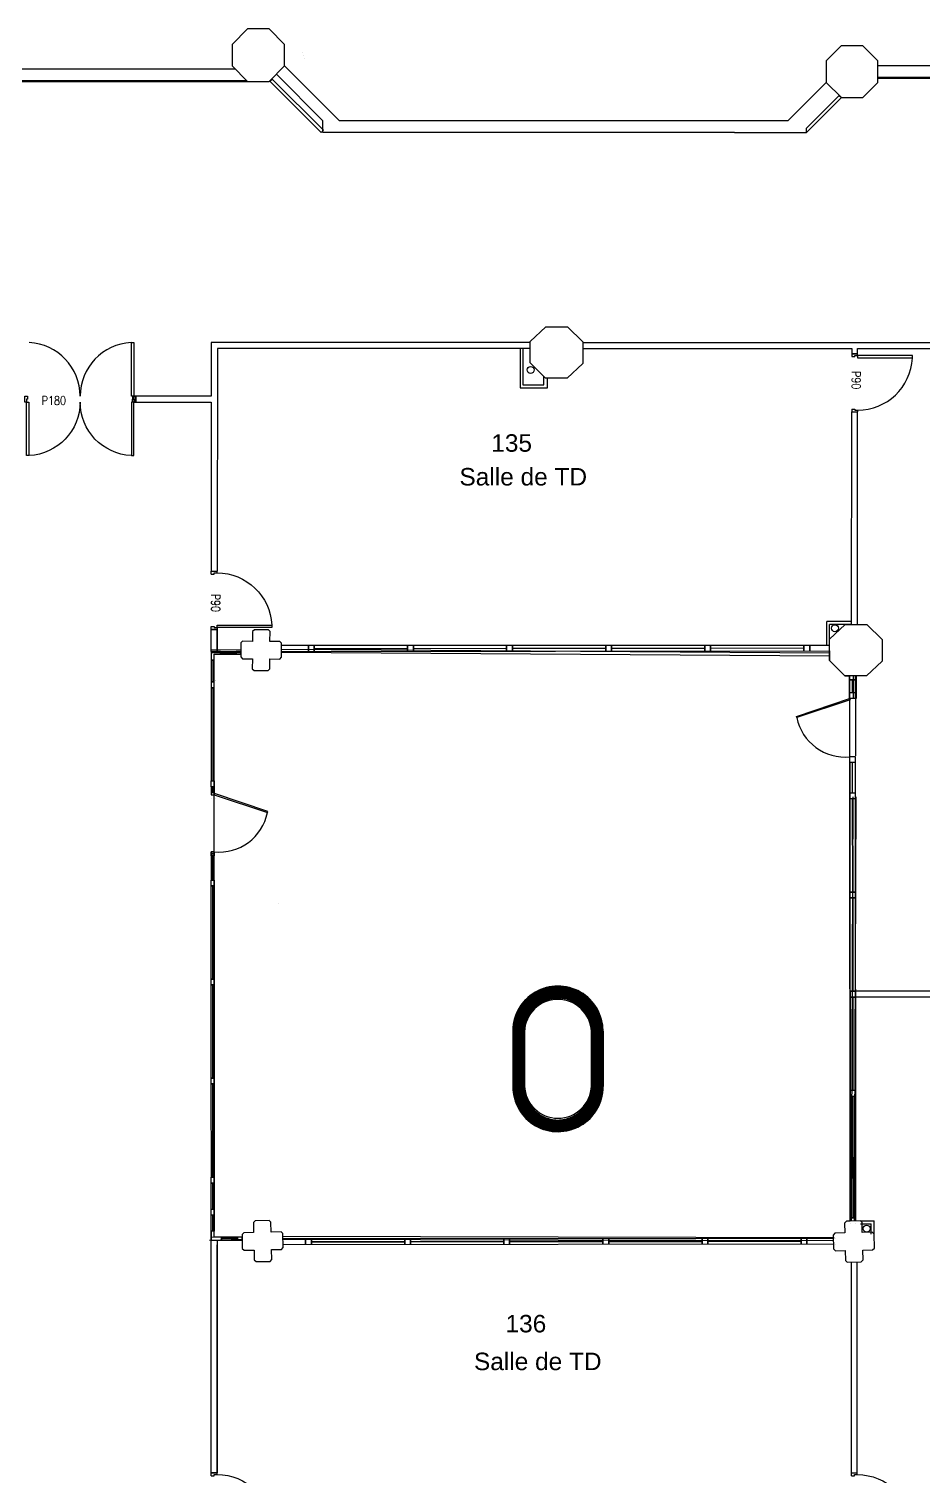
# Model space of a CAD drawing. Header units: centimetres. Extents: x -1707 to 3112, y 43 to 5669.
# Drawn here: x 136.64 to 151.98, y 79.16 to 103.99 of the extents above; entities that cross this region are included whole.
import ezdxf
from ezdxf.enums import TextEntityAlignment as Align

# ---------------------------------------------------------------- set-up
doc = ezdxf.new("R2010")
doc.units = ezdxf.units.CM
doc.header["$LTSCALE"] = 100
doc.header["$MEASUREMENT"] = 0
for name, color, linetype in [('0_Désignation', 7, 'Continuous'), ('0_Numéro de salle', 250, 'Continuous'), ('1-cloison', 9, 'Continuous'), ('1-porte', 250, 'Continuous')]:
    doc.layers.add(name, color=color, linetype=linetype)
doc.styles.add('ATT', font='ROMANS', dxfattribs={"width": 0.8, "height": 0.15})
doc.styles.get("Standard").update_dxf_attribs({"font": 'arial.ttf', "height": 0.2})

# ---------------------------------------------------------------- blocks, each defined once
blk = doc.blocks.new('P90c10g')
for p, q in [((3, 103.9), (3, 10)), ((7, 103.9), (3, 103.9)), ((7, 10), (7, 103.9)), ((0, 10), (0, 0)), ((3, 10), (0, 10)), ((0, 0), (5, 0)), ((3, 10), (7, 10)), ((3, 5), (3, 10)), ((5, 5), (3, 5)), ((5, 0), (5, 5)), ((95, 0), (95, 5)), ((95, 5), (97, 5)), ((95, 0), (100, 0)), ((97, 10), (100, 10)), ((97, 5), (97, 10)), ((100, 0), (100, 10))]:
    blk.add_line(p, q)
blk.add_arc((3, 10), 94, 0, 87.2706)
at = {"style": 'ATT', "width": 0.8, "flags": 8}
blk.add_attdef('REF1', text='', height=15, dxfattribs=at).set_placement((50, 0), align=Align.CENTER)
blk = doc.blocks.new('P180C10A')
at = {"layer": '1-porte'}
for p, q in [((3, 101.9), (3, 10)), ((7, 101.9), (3, 101.9)), ((7, 10), (7, 101.9)), ((183, 10), (183, 101.9)), ((183, 101.9), (187, 101.9)), ((187, 101.9), (187, 10)), ((0, 10), (0, 0)), ((3, 10), (0, 10)), ((0, 0), (5, 0)), ((3, 10), (7, 10)), ((3, 5), (3, 10)), ((5, 5), (3, 5)), ((5, 0), (5, 5)), ((187, 10), (183, 10)), ((185, 0), (185, 5)), ((185, 5), (187, 5)), ((190, 0), (185, 0)), ((187, 10), (190, 10)), ((187, 5), (187, 10)), ((190, 10), (190, 0))]:
    blk.add_line(p, q, dxfattribs=at)
for centre, start, end in [((3, 10), 0, 87.2706), ((187, 10), 92.7294, 180)]:
    blk.add_arc(centre, 92, start, end, dxfattribs=at)
at = {"layer": '1-porte', "style": 'ATT', "width": 0.8, "flags": 8}
for tag, p in [('REF1', (50, 0)), ('REF2', (140, 0))]:
    blk.add_attdef(tag, text='', height=15, dxfattribs=at).set_placement(p, align=Align.CENTER)

msp = doc.modelspace()

# ---------------------------------------------------------------- hatches: boundary and pattern name
at = {"layer": '1-cloison', "ltscale": 2}
h = msp.add_hatch(dxfattribs=at)
h.set_pattern_fill('ANSI31', scale=0.01, style=0)
h.set_pattern_definition([(45, (0, 0), (-0.0008838834765, 0.0008838834765), [])])
edge = h.paths.add_edge_path(flags=16)
edge.add_line((146.29, 85.842), (146.289, 86.783))
edge.add_arc((145.714, 86.782), 0.575, 0.045, 179.4618)
edge.add_line((145.139, 86.788), (145.14, 85.839))
edge.add_arc((145.715, 85.84), 0.575, 180.0541, 360.2209)
edge = h.paths.add_edge_path()
edge.add_line((146.49, 85.842), (146.489, 86.791))
edge.add_arc((145.714, 86.79), 0.775, 0.0541, 180.1778)
edge.add_line((144.939, 86.788), (144.94, 85.839))
edge.add_arc((145.715, 85.84), 0.775, 180.0541, 360.1778)

# ---------------------------------------------------------------- linework, layer by layer
at = {"layer": '1-cloison', "color": 7}
for p, q in [((140.39, 103.99), (140.125, 103.724)), ((140.76, 103.99), (140.39, 103.99)), ((141.025, 103.725), (140.76, 103.99)), ((140.125, 103.724), (140.126, 103.354)), ((141.026, 103.355), (141.025, 103.725)), ((150.575, 103.7), (150.315, 103.44)), ((150.943, 103.701), (150.575, 103.7)), ((151.204, 103.441), (150.943, 103.701)), ((140.126, 103.354), (140.391, 103.089)), ((140.761, 103.09), (141.026, 103.355)), ((150.315, 103.44), (150.316, 103.072)), ((151.204, 103.073), (151.204, 103.441)), ((151.204, 103.342), (151.204, 103.342)), ((140.391, 103.089), (140.761, 103.09)), ((150.316, 103.072), (150.576, 102.812)), ((150.944, 102.812), (151.204, 103.073)), ((150.576, 102.812), (150.944, 102.812)), ((145.243, 98.606), (139.767, 98.606)), ((139.767, 98.606), (139.767, 97.687)), ((139.872, 98.506), (139.868, 94.685)), ((145.242, 98.506), (139.872, 98.506)), ((145.065, 98.502), (145.065, 97.832)), ((145.115, 98.502), (145.115, 97.882)), ((150.855, 98.417), (150.855, 98.506)), ((145.115, 97.882), (145.472, 97.882)), ((145.472, 97.882), (145.473, 98.027)), ((145.535, 97.832), (145.536, 97.998)), ((145.065, 97.832), (145.535, 97.832)), ((139.767, 97.587), (139.768, 94.685)), ((150.751, 93.77), (150.755, 97.417)), ((150.855, 93.769), (150.855, 97.417)), ((139.868, 93.308), (139.868, 93.685)), ((150.326, 93.416), (150.325, 93.821)), ((150.751, 93.821), (150.325, 93.821)), ((150.375, 93.516), (150.375, 93.771)), ((150.751, 93.771), (150.375, 93.771)), ((139.757, 93.341), (140.274, 93.337)), ((139.78, 93.291), (140.274, 93.287)), ((140.974, 93.346), (150.374, 93.283)), ((140.974, 93.296), (150.373, 93.233)), ((150.786, 92.498), (150.787, 92.889)), ((150.836, 92.498), (150.837, 92.889)), ((150.752, 83.53), (150.779, 90.813)), ((150.802, 83.529), (150.829, 90.813)), ((140.923, 88.986), (140.923, 88.986)), ((140.923, 88.986), (140.923, 88.986)), ((140.923, 88.986), (140.923, 88.986)), ((140.923, 88.986), (140.923, 88.986)), ((140.923, 88.986), (140.923, 88.986)), ((140.923, 88.986), (140.923, 88.986)), ((140.923, 88.986), (140.923, 88.986)), ((140.923, 88.986), (140.923, 88.986)), ((150.822, 88.984), (150.822, 88.984)), ((150.822, 88.984), (150.822, 88.984)), ((150.822, 88.984), (150.822, 88.984)), ((150.822, 88.984), (150.822, 88.984)), ((150.822, 88.984), (150.822, 88.984)), ((150.822, 88.984), (150.822, 88.984)), ((150.822, 88.984), (150.822, 88.984)), ((150.822, 88.984), (150.822, 88.984)), ((155.831, 87.476), (150.823, 87.476)), ((155.831, 87.376), (150.823, 87.376)), ((144.939, 86.788), (144.94, 85.839)), ((145.139, 86.788), (145.14, 85.839)), ((146.289, 86.791), (146.29, 85.842)), ((146.489, 86.791), (146.49, 85.842)), ((139.736, 83.205), (140.296, 83.219)), ((139.757, 83.256), (140.295, 83.269)), ((139.768, 79.21), (139.768, 83.43)), ((150.439, 83.192), (140.996, 83.216)), ((150.439, 83.242), (140.997, 83.266)), ((139.868, 79.21), (139.868, 83.124)), ((139.867, 79.21), (139.768, 79.21))]:
    msp.add_line(p, q, dxfattribs=at)
at = {"layer": '1-cloison', "color": 7, "extrusion": (-0.001024, 0.999999, 0)}
msp.add_line((140.125, 103.589), (140.125, 103.589), dxfattribs=at)
at = {"layer": '1-cloison', "color": 7, "extrusion": (-0.00034475, -1, 0)}
for p, q in [((141.025, 103.59), (141.025, 103.59)), ((141.334, 103.59), (141.334, 103.59))]:
    msp.add_line(p, q, dxfattribs=at)
at = {"layer": '1-cloison', "color": 7, "extrusion": (0.000200748, 1, 0)}
msp.add_line((140.125, 103.539), (140.125, 103.539), dxfattribs=at)
at = {"layer": '1-cloison', "color": 7, "extrusion": (-0.001051, 0.999999, 0)}
msp.add_line((140.125, 103.489), (140.125, 103.489), dxfattribs=at)
at = {"layer": '1-cloison', "color": 7, "extrusion": (0.001548, -0.999999, 0)}
for p, q in [((141.025, 103.54), (141.025, 103.54)), ((141.355, 103.54), (141.355, 103.54))]:
    msp.add_line(p, q, dxfattribs=at)
at = {"layer": '1-cloison', "color": 7, "extrusion": (0.000514822, -1, 0)}
for p, q in [((141.025, 103.49), (141.025, 103.49)), ((141.375, 103.49), (141.375, 103.49))]:
    msp.add_line(p, q, dxfattribs=at)
at = {"layer": '1-cloison', "color": 7, "extrusion": (-0.7078, 0.706412, 0)}
msp.add_line((141.355, 103.54), (141.355, 103.54), dxfattribs=at)
at = {"layer": '1-cloison', "color": 7, "extrusion": (-0.707853, 0.70636, 0)}
msp.add_line((141.375, 103.49), (141.375, 103.49), dxfattribs=at)
at = {"layer": '1-cloison', "color": 7, "ltscale": 2}
for p, q in [((155.795, 103.357), (151.204, 103.357)), ((155.796, 103.157), (151.204, 103.157)), ((146.145, 98.606), (152.933, 98.606)), ((146.144, 98.506), (150.755, 98.506)), ((150.855, 98.506), (152.892, 98.506)), ((139.768, 93.308), (140.274, 93.308)), ((139.793, 93.158), (139.793, 92.784)), ((139.818, 93.258), (140.274, 93.258)), ((140.194, 93.283), (139.924, 93.283)), ((139.793, 92.684), (139.793, 91.084)), ((150.818, 92.498), (150.818, 91.518)), ((139.793, 90.885), (139.793, 90.984)), ((139.818, 90.981), (139.818, 90.881)), ((139.818, 90.661), (139.818, 90.821)), ((139.769, 89.384), (139.769, 89.868)), ((139.793, 89.384), (139.793, 89.798)), ((139.793, 87.681), (139.793, 89.284)), ((139.793, 85.984), (139.793, 87.584)), ((139.793, 84.284), (139.793, 85.884)), ((139.793, 83.733), (139.793, 84.184)), ((150.777, 83.61), (150.778, 83.88)), ((139.793, 83.357), (139.793, 83.633)), ((150.902, 83.533), (151.137, 83.533)), ((150.902, 83.483), (151.087, 83.483)), ((151.087, 83.309), (151.087, 83.483)), ((151.137, 83.309), (151.137, 83.533)), ((140.215, 83.231), (139.945, 83.231)), ((150.75, 79.203), (150.75, 82.829)), ((150.85, 79.21), (150.85, 82.832))]:
    msp.add_line(p, q, dxfattribs=at)
at = {"layer": '1-cloison', "color": 7, "linetype": 'Continuous'}
msp.add_line((148.745, 102.215), (149.981, 102.215), dxfattribs=at)
at = {"layer": '1-cloison', "color": 7, "extrusion": (-1, -0.000976317, 0)}
msp.add_line((148.163, 98.505), (148.163, 98.505), dxfattribs=at)
at = {"layer": '1-cloison', "color": 7, "extrusion": (-0.000932607, 1, 0)}
for p, q in [((150.375, 93.416), (140.975, 93.407)), ((140.975, 93.407), (150.375, 93.416))]:
    msp.add_line(p, q, dxfattribs=at)
at = {"layer": '1-cloison', "color": 7, "extrusion": (-0.999999, -0.001454, 0)}
for p, q in [((141.434, 93.408), (141.434, 93.306)), ((141.434, 93.306), (141.434, 93.408)), ((141.534, 93.408), (141.534, 93.306)), ((141.534, 93.306), (141.534, 93.408)), ((144.833, 93.411), (144.834, 93.309)), ((144.834, 93.309), (144.833, 93.411)), ((144.833, 93.411), (144.833, 93.411)), ((144.933, 93.411), (144.934, 93.309)), ((144.934, 93.309), (144.933, 93.411)), ((144.933, 93.411), (144.933, 93.411)), ((146.633, 93.413), (146.634, 93.311)), ((146.634, 93.311), (146.633, 93.413)), ((146.633, 93.413), (146.633, 93.413)), ((148.234, 93.414), (148.234, 93.312)), ((148.234, 93.312), (148.234, 93.414)), ((148.234, 93.414), (148.234, 93.414)), ((150.033, 93.416), (150.034, 93.314)), ((150.034, 93.314), (150.033, 93.416)), ((150.033, 93.416), (150.033, 93.416)), ((141.434, 93.306), (141.434, 93.306)), ((141.534, 93.306), (141.534, 93.306)), ((144.834, 93.309), (144.834, 93.309)), ((144.934, 93.309), (144.934, 93.309)), ((146.634, 93.311), (146.634, 93.311)), ((148.234, 93.312), (148.234, 93.312)), ((150.034, 93.314), (150.034, 93.314))]:
    msp.add_line(p, q, dxfattribs=at)
at = {"layer": '1-cloison', "color": 7, "extrusion": (-1, -0.000519014, 0)}
for p, q in [((143.134, 93.409), (143.134, 93.307)), ((143.134, 93.307), (143.134, 93.409)), ((143.134, 93.409), (143.134, 93.409)), ((143.234, 93.409), (143.234, 93.307)), ((143.234, 93.307), (143.234, 93.409)), ((143.234, 93.409), (143.234, 93.409)), ((146.534, 93.412), (146.534, 93.311)), ((146.534, 93.311), (146.534, 93.412)), ((146.534, 93.412), (146.534, 93.412)), ((148.334, 93.414), (148.334, 93.313)), ((148.334, 93.313), (148.334, 93.414)), ((148.334, 93.414), (148.334, 93.414)), ((149.934, 93.415), (149.934, 93.314)), ((149.934, 93.314), (149.934, 93.415)), ((149.934, 93.415), (149.934, 93.415)), ((143.134, 93.307), (143.134, 93.307)), ((143.234, 93.307), (143.234, 93.307)), ((146.534, 93.311), (146.534, 93.311)), ((148.334, 93.313), (148.334, 93.313)), ((149.934, 93.314), (149.934, 93.314))]:
    msp.add_line(p, q, dxfattribs=at)
at = {"layer": '1-cloison', "color": 7, "extrusion": (-0.000984642, 1, 0)}
msp.add_line((140.974, 93.307), (150.374, 93.316), dxfattribs=at)
at = {"layer": '1-cloison', "color": 7, "extrusion": (-0.00113, 0.999999, 0)}
for p, q in [((141.534, 93.358), (143.134, 93.36)), ((141.534, 93.357), (141.534, 93.357)), ((143.134, 93.359), (143.134, 93.359)), ((146.634, 93.363), (148.234, 93.365)), ((146.634, 93.362), (146.634, 93.362)), ((148.233, 93.364), (148.233, 93.364)), ((144.786, 83.179), (143.186, 83.177)), ((143.186, 83.177), (144.786, 83.179)), ((143.186, 83.177), (143.186, 83.177)), ((144.786, 83.179), (144.786, 83.179)), ((148.186, 83.182), (146.586, 83.18)), ((146.586, 83.18), (148.186, 83.182)), ((146.586, 83.18), (146.586, 83.18)), ((148.186, 83.182), (148.186, 83.182))]:
    msp.add_line(p, q, dxfattribs=at)
at = {"layer": '1-cloison', "color": 7, "extrusion": (-0.00083114, 1, 0)}
for p, q in [((143.234, 93.36), (144.834, 93.361)), ((143.234, 93.359), (143.234, 93.359)), ((144.834, 93.361), (144.834, 93.361)), ((144.934, 93.362), (146.534, 93.363)), ((144.934, 93.361), (144.934, 93.361)), ((146.534, 93.362), (146.534, 93.362)), ((148.334, 93.365), (149.934, 93.366)), ((148.334, 93.364), (148.334, 93.364)), ((149.934, 93.366), (149.934, 93.366)), ((143.086, 83.177), (141.486, 83.176)), ((141.486, 83.176), (143.086, 83.177)), ((141.486, 83.176), (141.486, 83.176)), ((143.086, 83.177), (143.086, 83.177)), ((149.886, 83.184), (148.286, 83.182)), ((148.286, 83.182), (149.886, 83.184)), ((148.286, 83.182), (148.286, 83.182)), ((149.886, 83.184), (149.886, 83.184))]:
    msp.add_line(p, q, dxfattribs=at)
at = {"layer": '1-cloison', "color": 7, "extrusion": (1, 0.000956525, 0)}
for p, q in [((150.718, 92.889), (150.718, 92.498)), ((150.718, 92.498), (150.718, 92.889)), ((150.727, 83.529), (150.719, 91.499)), ((150.719, 91.399), (150.727, 83.529)), ((150.727, 83.484), (150.727, 83.484))]:
    msp.add_line(p, q, dxfattribs=at)
at = {"layer": '1-cloison', "color": 7, "extrusion": (1, 0.000650967, 0)}
for p, q in [((150.718, 92.818), (150.718, 92.889)), ((150.718, 92.889), (150.718, 92.818)), ((150.718, 92.818), (150.718, 92.818))]:
    msp.add_line(p, q, dxfattribs=at)
at = {"layer": '1-cloison', "color": 7, "extrusion": (-1, -0.000968082, 0)}
for p, q in [((150.818, 92.498), (150.818, 92.889)), ((150.827, 83.531), (150.819, 91.499)), ((150.827, 83.484), (150.827, 83.484))]:
    msp.add_line(p, q, dxfattribs=at)
at = {"layer": '1-cloison', "color": 7, "extrusion": (-0.001836, 0.999998, 0)}
msp.add_line((139.835, 92.807), (139.835, 92.807), dxfattribs=at)
at = {"layer": '1-cloison', "color": 7, "extrusion": (0.000531851, -1, 0)}
for p, q in [((139.835, 92.805), (139.835, 92.805)), ((150.718, 92.817), (150.818, 92.817)), ((150.718, 92.817), (150.718, 92.817)), ((150.818, 92.817), (150.818, 92.817)), ((150.722, 89.176), (150.822, 89.176)), ((150.822, 89.176), (150.722, 89.176)), ((150.722, 89.176), (150.722, 89.176)), ((150.822, 89.176), (150.822, 89.176)), ((150.727, 83.584), (150.827, 83.585)), ((150.827, 83.585), (150.727, 83.584)), ((150.727, 83.584), (150.727, 83.584)), ((150.727, 83.484), (150.727, 83.484)), ((150.727, 83.484), (150.727, 83.484)), ((150.827, 83.585), (150.827, 83.585)), ((150.827, 83.484), (150.827, 83.484)), ((150.827, 83.484), (150.827, 83.484))]:
    msp.add_line(p, q, dxfattribs=at)
at = {"layer": '1-cloison', "color": 7, "extrusion": (-0.005325, 0.999986, 0)}
for p, q in [((150.818, 92.819), (150.718, 92.818)), ((150.718, 92.818), (150.818, 92.819)), ((150.718, 92.818), (150.718, 92.818)), ((150.818, 92.819), (150.818, 92.819))]:
    msp.add_line(p, q, dxfattribs=at)
at = {"layer": '1-cloison', "color": 7, "extrusion": (-1, -0.000988742, 0)}
for p, q in [((150.768, 92.817), (150.768, 92.817)), ((150.768, 92.598), (150.768, 92.817)), ((150.77, 90.876), (150.769, 91.399)), ((150.77, 90.876), (150.77, 90.876))]:
    msp.add_line(p, q, dxfattribs=at)
at = {"layer": '1-cloison', "color": 7, "extrusion": (-0.000531851, 1, 0)}
for p, q in [((150.818, 92.598), (150.718, 92.598)), ((150.818, 92.498), (150.718, 92.498)), ((150.819, 91.499), (150.719, 91.499)), ((150.82, 91.399), (150.719, 91.399)), ((150.82, 90.876), (150.72, 90.876)), ((150.72, 90.876), (150.72, 90.876)), ((150.82, 90.776), (150.72, 90.776)), ((150.72, 90.776), (150.72, 90.776)), ((150.82, 90.876), (150.82, 90.876)), ((150.82, 90.776), (150.82, 90.776)), ((150.822, 89.176), (150.722, 89.176)), ((150.722, 89.176), (150.722, 89.176)), ((150.722, 89.176), (150.822, 89.176)), ((150.822, 89.176), (150.822, 89.176)), ((150.822, 89.076), (150.722, 89.076)), ((150.722, 89.076), (150.722, 89.076)), ((150.722, 89.076), (150.822, 89.076)), ((150.822, 89.076), (150.822, 89.076)), ((150.823, 87.476), (150.723, 87.476)), ((150.723, 87.476), (150.723, 87.476)), ((150.723, 87.476), (150.823, 87.476)), ((150.823, 87.476), (150.823, 87.476)), ((150.823, 87.376), (150.723, 87.376)), ((150.723, 87.376), (150.723, 87.376)), ((150.723, 87.376), (150.823, 87.376)), ((150.823, 87.376), (150.823, 87.376)), ((150.725, 85.776), (150.825, 85.776)), ((150.725, 85.676), (150.825, 85.676))]:
    msp.add_line(p, q, dxfattribs=at)
at = {"layer": '1-cloison', "color": 7, "extrusion": (0.004324, 0.999991, 0)}
msp.add_line((139.777, 90.777), (139.777, 90.777), dxfattribs=at)
at = {"layer": '1-cloison', "color": 7, "extrusion": (0.999999, -0.001285, 0)}
msp.add_line((139.834, 90.777), (139.834, 90.777), dxfattribs=at)
at = {"layer": '1-cloison', "color": 7, "extrusion": (-1, -0.000980798, 0)}
for p, q in [((150.77, 90.776), (150.772, 89.176)), ((150.772, 89.176), (150.77, 90.776)), ((150.77, 90.776), (150.77, 90.776)), ((150.772, 89.176), (150.772, 89.176)), ((150.772, 89.076), (150.773, 87.476)), ((150.773, 87.476), (150.772, 89.076)), ((150.772, 89.076), (150.772, 89.076)), ((150.773, 87.476), (150.773, 87.476))]:
    msp.add_line(p, q, dxfattribs=at)
at = {"layer": '1-cloison', "color": 7, "extrusion": (0.999996, 0.002849, 0)}
for p, q in [((150.722, 89.176), (150.721, 89.206)), ((150.721, 89.206), (150.721, 89.206)), ((150.721, 89.206), (150.722, 89.176)), ((150.722, 89.176), (150.722, 89.176))]:
    msp.add_line(p, q, dxfattribs=at)
at = {"layer": '1-cloison', "color": 7, "extrusion": (-1, -0.000943383, 0)}
for p, q in [((150.773, 87.376), (150.775, 85.776)), ((150.775, 85.776), (150.773, 87.376)), ((150.773, 87.376), (150.773, 87.376))]:
    msp.add_line(p, q, dxfattribs=at)
at = {"layer": '1-cloison', "color": 7, "extrusion": (-1, -0.000970378, 0)}
for p, q in [((150.775, 85.676), (150.777, 83.584)), ((150.777, 83.584), (150.775, 85.676)), ((150.777, 83.584), (150.777, 83.584))]:
    msp.add_line(p, q, dxfattribs=at)
at = {"layer": '1-cloison', "color": 7, "extrusion": (0.999999, -0.001274, 0)}
msp.add_line((139.825, 83.586), (139.825, 83.586), dxfattribs=at)
at = {"layer": '1-cloison', "color": 7, "extrusion": (-0.000976933, 1, 0)}
for p, q in [((150.439, 83.234), (140.997, 83.225)), ((150.477, 83.234), (150.477, 83.234)), ((150.441, 83.134), (140.999, 83.125)), ((150.477, 83.134), (150.477, 83.134))]:
    msp.add_line(p, q, dxfattribs=at)
at = {"layer": '1-cloison', "color": 7, "extrusion": (0.999999, 0.001454, 0)}
for p, q in [((141.386, 83.125), (141.386, 83.227)), ((141.386, 83.227), (141.386, 83.227)), ((141.386, 83.227), (141.386, 83.125)), ((141.486, 83.125), (141.486, 83.228)), ((141.486, 83.228), (141.486, 83.228)), ((141.486, 83.228), (141.486, 83.125)), ((144.786, 83.129), (144.786, 83.231)), ((144.786, 83.231), (144.786, 83.231)), ((144.786, 83.231), (144.786, 83.129)), ((144.886, 83.129), (144.886, 83.231)), ((144.886, 83.231), (144.886, 83.231)), ((144.886, 83.231), (144.886, 83.129)), ((146.586, 83.131), (146.586, 83.233)), ((146.586, 83.233), (146.586, 83.233)), ((146.586, 83.233), (146.586, 83.131)), ((148.186, 83.132), (148.186, 83.234)), ((148.186, 83.234), (148.186, 83.234)), ((148.186, 83.234), (148.186, 83.132)), ((141.386, 83.125), (141.386, 83.125)), ((141.486, 83.125), (141.486, 83.125)), ((144.786, 83.129), (144.786, 83.129)), ((144.886, 83.129), (144.886, 83.129)), ((146.586, 83.131), (146.586, 83.131)), ((148.186, 83.132), (148.186, 83.132))]:
    msp.add_line(p, q, dxfattribs=at)
at = {"layer": '1-cloison', "color": 7, "extrusion": (1, 0.000519014, 0)}
for p, q in [((143.086, 83.127), (143.086, 83.229)), ((143.086, 83.229), (143.086, 83.229)), ((143.086, 83.229), (143.086, 83.127)), ((143.186, 83.127), (143.186, 83.229)), ((143.186, 83.229), (143.186, 83.229)), ((143.186, 83.229), (143.186, 83.127)), ((146.486, 83.131), (146.486, 83.232)), ((146.486, 83.232), (146.486, 83.232)), ((146.486, 83.232), (146.486, 83.131)), ((148.286, 83.132), (148.286, 83.234)), ((148.286, 83.234), (148.286, 83.234)), ((148.286, 83.234), (148.286, 83.132)), ((143.086, 83.127), (143.086, 83.127)), ((143.186, 83.127), (143.186, 83.127)), ((146.486, 83.131), (146.486, 83.131)), ((148.286, 83.132), (148.286, 83.132))]:
    msp.add_line(p, q, dxfattribs=at)
at = {"layer": '1-cloison', "color": 7, "extrusion": (1, 0.000866911, 0)}
for p, q in [((149.886, 83.134), (149.886, 83.236)), ((149.886, 83.236), (149.886, 83.236)), ((149.886, 83.236), (149.886, 83.134)), ((149.986, 83.134), (149.986, 83.236)), ((149.986, 83.236), (149.986, 83.236)), ((149.986, 83.236), (149.986, 83.134)), ((149.886, 83.134), (149.886, 83.134)), ((149.986, 83.134), (149.986, 83.134))]:
    msp.add_line(p, q, dxfattribs=at)
at = {"layer": '1-cloison', "color": 7, "extrusion": (-0.000823702, 1, 0)}
for p, q in [((146.486, 83.18), (144.886, 83.179)), ((144.886, 83.179), (146.486, 83.18)), ((144.886, 83.179), (144.886, 83.179)), ((146.486, 83.18), (146.486, 83.18))]:
    msp.add_line(p, q, dxfattribs=at)
at = {"layer": '1-cloison', "color": 7}
for points in [[(141.965, 102.415), (141.026, 103.355)], [(140.385, 103.08), (130.578, 103.08)], [(139.285, 103.1), (130.598, 103.1), (130.598, 103.1)], [(140.38, 103.1), (130.598, 103.1), (130.598, 103.1)], [(140.18, 103.3), (130.798, 103.3)], [(148.745, 102.215), (141.682, 102.215), (141.682, 102.415), (140.884, 103.213)], [(149.659, 102.415), (150.316, 103.072)], [(155.796, 103.137), (151.204, 103.137)], [(149.659, 102.415), (141.965, 102.415)], [(149.659, 102.415), (141.965, 102.415)], [(139.767, 97.687), (139.767, 97.687), (138.471, 97.687), (138.471, 97.587), (139.767, 97.587)], [(139.767, 97.687), (139.767, 97.687), (138.471, 97.687), (138.471, 97.587), (139.767, 97.587)]]:
    msp.add_lwpolyline(points, dxfattribs=at)
for points in [[(141.69, 102.251), (141.655, 102.215), (140.774, 103.094), (140.81, 103.129)], [(150.541, 102.847), (150.576, 102.812), (149.981, 102.215), (149.981, 102.286)]]:
    msp.add_lwpolyline(points, close=True, dxfattribs=at)
at = {"layer": '1-cloison', "color": 7, "flags": 128}
for points in [[(145.237, 98.258), (145.24, 98.625), (145.508, 98.879), (145.878, 98.877), (146.142, 98.618), (146.139, 98.251), (145.871, 97.996), (145.502, 97.999)], [(140.507, 93.68), (140.477, 93.65), (140.475, 93.48), (140.305, 93.482), (140.275, 93.452), (140.273, 93.212), (140.303, 93.182), (140.473, 93.18), (140.471, 93.01), (140.501, 92.98), (140.741, 92.978), (140.771, 93.008), (140.773, 93.178), (140.943, 93.176), (140.973, 93.206), (140.975, 93.446), (140.945, 93.476), (140.775, 93.478), (140.777, 93.648), (140.747, 93.678)], [(150.373, 93.149), (150.375, 93.516), (150.644, 93.771), (151.013, 93.768), (151.277, 93.509), (151.274, 93.142), (151.006, 92.887), (150.637, 92.89)], [(140.519, 83.534), (140.49, 83.504), (140.494, 83.334), (140.324, 83.33), (140.295, 83.299), (140.3, 83.059), (140.331, 83.03), (140.501, 83.034), (140.505, 82.864), (140.536, 82.835), (140.776, 82.84), (140.805, 82.871), (140.801, 83.041), (140.971, 83.045), (141, 83.076), (140.994, 83.316), (140.964, 83.345), (140.794, 83.341), (140.79, 83.511), (140.759, 83.54)], [(150.662, 83.527), (150.632, 83.497), (150.636, 83.327), (150.466, 83.323), (150.437, 83.292), (150.443, 83.052), (150.474, 83.023), (150.644, 83.027), (150.648, 82.857), (150.678, 82.828), (150.918, 82.833), (150.948, 82.864), (150.943, 83.034), (151.113, 83.038), (151.143, 83.069), (151.137, 83.309), (151.106, 83.338), (150.936, 83.334), (150.932, 83.504), (150.902, 83.533)]]:
    msp.add_lwpolyline(points, close=True, dxfattribs=at)
at = {"layer": '1-cloison', "color": 7, "ltscale": 2}
for points in [[(150.755, 98.506), (150.755, 98.417)], [(150.755, 98.417), (150.855, 98.417)], [(150.755, 97.417), (150.855, 97.417)], [(139.768, 94.685), (139.868, 94.685)], [(139.768, 93.685), (139.868, 93.685)], [(139.924, 93.258), (139.924, 93.308), (139.768, 93.308), (139.768, 93.158), (139.818, 93.158), (139.818, 93.258), (139.924, 93.258)], [(139.768, 93.158), (139.768, 92.784), (139.818, 92.784), (139.818, 93.158), (139.768, 93.158)], [(139.818, 93.258), (140.273, 93.258), (140.273, 93.212), (140.303, 93.182), (140.473, 93.18), (140.471, 93.01), (140.501, 92.98), (140.741, 92.978), (140.771, 93.008), (140.773, 93.178), (140.943, 93.176), (140.973, 93.206), (140.974, 93.307), (150.374, 93.316), (150.373, 93.149), (150.637, 92.89), (150.718, 92.889), (150.727, 83.529), (150.662, 83.527), (150.632, 83.497), (150.636, 83.327), (150.466, 83.323), (150.437, 83.292), (150.439, 83.234), (140.997, 83.225), (140.994, 83.316), (140.964, 83.345), (140.794, 83.341), (140.79, 83.511), (140.759, 83.54), (140.519, 83.534), (140.49, 83.504), (140.494, 83.334), (140.324, 83.33), (140.295, 83.299), (140.295, 83.256), (139.818, 83.257), (139.818, 93.258)], [(139.924, 93.308), (140.194, 93.308), (140.193, 93.258), (139.924, 93.258), (139.924, 93.308)], [(140.274, 93.258), (140.274, 93.308), (140.194, 93.308), (140.193, 93.258), (140.274, 93.258)], [(139.768, 92.784), (139.768, 92.684), (139.818, 92.684), (139.818, 92.784), (139.768, 92.784)], [(139.768, 92.684), (139.768, 91.084), (139.818, 91.084), (139.818, 92.684), (139.768, 92.684)], [(139.768, 90.984), (139.768, 91.084), (139.818, 91.084), (139.818, 90.984), (139.768, 90.984)], [(139.768, 90.984), (139.768, 91.084), (139.818, 91.084), (139.818, 90.984), (139.768, 90.984)], [(139.768, 89.384), (139.818, 89.384), (139.818, 90.984), (139.768, 90.984), (139.768, 90.848)], [(139.768, 90.984), (139.768, 90.885), (139.818, 90.885), (139.818, 90.984), (139.768, 90.984)], [(139.818, 90.848), (139.818, 90.885), (139.768, 90.885), (139.768, 90.848), (139.818, 90.848)], [(139.768, 89.833), (139.768, 89.868), (139.818, 89.868), (139.818, 89.833), (139.768, 89.833)], [(139.818, 89.833), (139.818, 89.868), (139.768, 89.868), (139.768, 89.833), (139.818, 89.833)], [(139.768, 89.798), (139.768, 89.833), (139.818, 89.833), (139.818, 89.798), (139.768, 89.798)], [(139.768, 89.284), (139.768, 89.384), (139.818, 89.384), (139.818, 89.284), (139.768, 89.284)], [(139.768, 87.681), (139.768, 89.284), (139.818, 89.284), (139.818, 87.681), (139.768, 87.681)], [(139.768, 87.584), (139.768, 87.684), (139.818, 87.684), (139.818, 87.584), (139.768, 87.584)], [(139.768, 85.984), (139.768, 87.584), (139.818, 87.584), (139.818, 85.984), (139.768, 85.984)], [(139.768, 85.884), (139.768, 85.984), (139.818, 85.984), (139.818, 85.884), (139.768, 85.884)], [(139.769, 84.284), (139.768, 85.884), (139.818, 85.884), (139.818, 84.284), (139.769, 84.284)], [(139.768, 84.184), (139.768, 84.284), (139.818, 84.284), (139.818, 84.184), (139.768, 84.184)], [(139.768, 83.357), (139.768, 84.184), (139.818, 84.184), (139.818, 83.357), (139.768, 83.357)], [(139.768, 83.633), (139.768, 83.733), (139.818, 83.733), (139.818, 83.633), (139.768, 83.633)], [(139.768, 83.633), (139.768, 83.733), (139.818, 83.733), (139.818, 83.633), (139.768, 83.633)], [(139.945, 83.206), (139.945, 83.256), (139.818, 83.257), (139.818, 83.357), (139.768, 83.357), (139.768, 83.206), (139.945, 83.206), (139.945, 83.256)], [(140.215, 83.206), (140.215, 83.256), (139.945, 83.256), (139.945, 83.206), (140.215, 83.206)], [(140.295, 83.206), (140.295, 83.256), (140.215, 83.256), (140.215, 83.206), (140.295, 83.206)]]:
    msp.add_lwpolyline(points, dxfattribs=at)
for points in [[(139.768, 93.685), (139.868, 93.685), (139.868, 93.308), (139.768, 93.308)], [(149.805, 92.191), (150.718, 92.498), (150.725, 92.479), (149.811, 92.172)], [(140.738, 90.56), (139.825, 90.867), (139.818, 90.848), (140.732, 90.541)], [(139.868, 79.21), (139.768, 79.21), (139.768, 83.206), (139.868, 83.206)]]:
    msp.add_lwpolyline(points, close=True, dxfattribs=at)
for points in [[(146.49, 85.842), (146.489, 86.791, 1.00108), (144.939, 86.788), (144.94, 85.839, 1.00108), (146.49, 85.842, -0.018938)], [(146.29, 85.842), (146.289, 86.783, 0.994923), (145.139, 86.788), (145.14, 85.839, 1.001457), (146.29, 85.842, -1.716706)]]:
    msp.add_lwpolyline(points, format="xyb", dxfattribs=at)
at = {"layer": '1-cloison', "color": 7, "linetype": 'Continuous'}
for centre in [(145.245, 98.138), (150.466, 93.706), (151.009, 83.402)]:
    msp.add_circle(centre, 0.06, dxfattribs=at)
at = {"layer": '1-cloison', "color": 7, "ltscale": 2}
for centre, start, end in [((150.638, 92.338), 191.3516, 275.9077), ((139.905, 90.707), 264.0923, 348.6484)]:
    msp.add_arc(centre, 0.843, start, end, dxfattribs=at)
at = {"layer": '1-cloison', "color": 7}
for centre, radius, start, end in [((145.714, 86.76), 0.775, 2.2628, 177.9691), ((145.714, 86.76), 0.575, 2.2628, 177.9691), ((145.715, 85.871), 0.775, 182.1391, 357.8454), ((145.715, 85.871), 0.575, 182.1391, 357.8454)]:
    msp.add_arc(centre, radius, start, end, dxfattribs=at)
at = {"layer": '1-porte', "color": 7}
for p, q in [((138.398, 97.687), (138.398, 98.606)), ((138.398, 98.606), (138.438, 98.606)), ((138.438, 98.606), (138.438, 97.687)), ((138.438, 97.687), (138.398, 97.687)), ((138.418, 97.587), (138.418, 97.637)), ((138.418, 97.637), (138.438, 97.637)), ((138.438, 97.687), (138.468, 97.687)), ((138.438, 97.637), (138.438, 97.687)), ((138.468, 97.687), (138.468, 97.587)), ((138.468, 97.587), (138.418, 97.587))]:
    msp.add_line(p, q, dxfattribs=at)
for centre, start, end in [((136.598, 97.687), 0, 87.2706), ((138.438, 97.687), 92.7294, 180)]:
    msp.add_arc(centre, 0.92, start, end, dxfattribs=at)

# ---------------------------------------------------------------- block references
at = {"layer": '1-cloison', "color": 7}
ref = msp.add_blockref('P90c10g', (150.755, 98.417), dxfattribs=dict(at, xscale=0.01, yscale=0.01, zscale=0.01, rotation=270.0008973589161))
ref.add_attrib('REF1', 'P90', dxfattribs={"layer": '0', "height": 0.15, "rotation": 270.0009, "style": 'ATT', "width": 0.8, "flags": 8}).set_placement((150.755, 97.963), align=Align.CENTER)
ref = msp.add_blockref('P180C10A', (136.568, 97.687), dxfattribs=dict(at, xscale=-0.01, yscale=0.01, zscale=0.01, rotation=180))
ref.add_attrib('REF1', 'P180', dxfattribs={"layer": '1-porte', "height": 0.15, "style": 'ATT', "width": 0.8, "flags": 8}).set_placement((137.068, 97.537), align=Align.CENTER)
ref = msp.add_blockref('P90c10g', (139.768, 93.685), dxfattribs=dict(at, xscale=-0.01, yscale=0.01, zscale=0.01, rotation=269.9991026410839))
ref.add_attrib('REF1', 'P90', dxfattribs={"layer": '0', "height": 0.15, "rotation": 269.9991, "style": 'ATT', "width": 0.8, "flags": 8}).set_placement((139.768, 94.139), align=Align.CENTER)
ref = msp.add_blockref('P90c10g', (139.768, 78.21), dxfattribs=dict(at, xscale=-0.01, yscale=0.01, zscale=0.01, rotation=270))
ref.add_attrib('REF1', 'P90', dxfattribs={"layer": '0', "height": 0.15, "rotation": 270, "style": 'ATT', "width": 0.8, "flags": 8}).set_placement((139.768, 78.71), align=Align.CENTER)
ref = msp.add_blockref('P90c10g', (150.749, 78.21), dxfattribs=dict(at, xscale=-0.01, yscale=0.01, zscale=0.01, rotation=269.9277085146674))
ref.add_attrib('REF1', 'P90', dxfattribs={"layer": '0', "height": 0.15, "rotation": 269.9277, "style": 'ATT', "width": 0.8, "flags": 8}).set_placement((150.749, 78.664), align=Align.CENTER)

# ---------------------------------------------------------------- texts
at = {"layer": '0_Désignation', "color": 7, "linetype": 'Continuous', "char_height": 0.3, "attachment_point": 1}
for s, width, insert in [('\\pxt4;Salle de TD', 2.55948, (144.025, 96.455)), ('\\pxt4;{\\C256;Salle de TD}', 3.34706, (144.274, 81.273))]:
    msp.add_mtext_dynamic_manual_height_columns(s, width=width, gutter_width=0.01, heights=[0], dxfattribs=dict(at, insert=insert))
at = {"layer": '0_Numéro de salle', "color": 7, "linetype": 'Continuous', "char_height": 0.3, "attachment_point": 1}
for s, insert in [('135', (144.571, 97.034)), ('136', (144.815, 81.921))]:
    msp.add_mtext_dynamic_manual_height_columns(s, width=0.02114, gutter_width=0.01, heights=[0], dxfattribs=dict(at, insert=insert))

doc.saveas('drawing.dxf')
